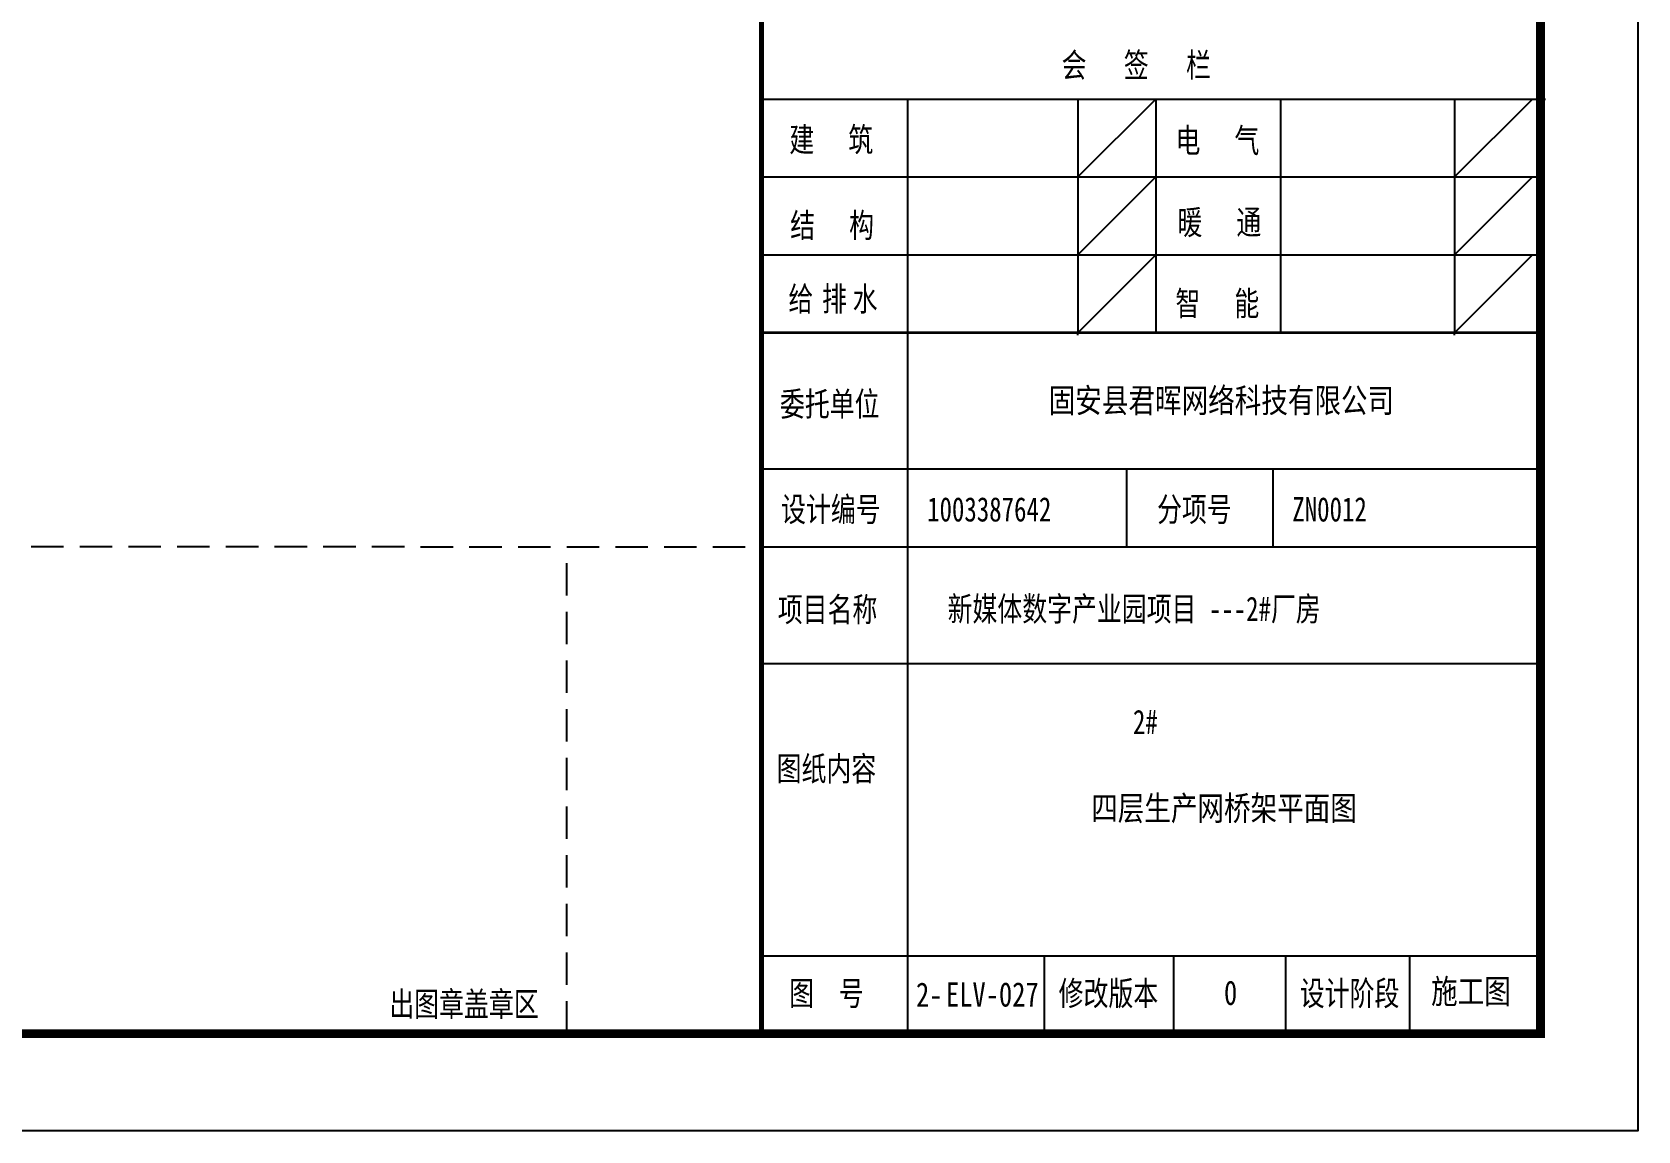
# Model space of a CAD drawing. Extents: x -18502 to 259858, y -468734 to 127958.
# Drawn here: x 82913 to 107648, y -323319 to -306387 of the extents above; entities that cross this region are included whole.
import ezdxf

# ---------------------------------------------------------------- set-up
doc = ezdxf.new("R2010")
doc.units = 0
doc.header["$LTSCALE"] = 1000
doc.linetypes.add('参照-TK_A1$0$DASHED', pattern=[0.75, 0.5, -0.25])
doc.layers.get('0').update_dxf_attribs({"linetype": 'CONTINUOUS'})
for name, color, linetype in [('0图名', 7, 'CONTINUOUS'), ('参照-TK_A1$0$TK', 161, 'CONTINUOUS'), ('参照-弱电底图$0$0图框', 161, 'CONTINUOUS')]:
    doc.layers.add(name, color=color, linetype=linetype)
doc.styles.add('Q1', font='', dxfattribs={"width": 0.8, "height": 450})
doc.styles.add('参照-TK_A1$0$Q1', font='', dxfattribs={"width": 0.8, "height": 450})
doc.styles.get('Q1').set_extended_font_data('SimSun')
doc.styles.get('参照-TK_A1$0$Q1').set_extended_font_data('SimSun')

msp = doc.modelspace()

# ---------------------------------------------------------------- linework, layer by layer
at = {"layer": '参照-TK_A1$0$TK'}
for p, q in [((107647.7, -234218.6), (107647.7, -323318.6)), ((94147.7, -307418.6), (106222.3, -307418.6)), ((96397.7, -307418.6), (96397.7, -311018.6)), ((99022.3, -307418.6), (99022.3, -311018.6)), ((99022.3, -308618.6), (100222.3, -307418.6)), ((100222.3, -307418.6), (100222.3, -311018.6)), ((102140.5, -307418.6), (102140.5, -311018.6)), ((104822.9, -308618.6), (106022.9, -307418.6)), ((104822.9, -307418.6), (104822.9, -311018.6)), ((94147.7, -308618.6), (106147.7, -308618.6)), ((99022.3, -309818.6), (100222.3, -308618.6)), ((104822.9, -309818.6), (106022.9, -308618.6)), ((94147.7, -309818.6), (106147.7, -309818.6)), ((99022.3, -311018.6), (100222.3, -309818.6)), ((104822.9, -311018.6), (106022.9, -309818.6)), ((94147.7, -311018.6), (106147.7, -311018.6)), ((96397.7, -311018.6), (96397.7, -321818.6)), ((99022.3, -311056.1), (99022.3, -311018.6)), ((104822.9, -311056.1), (104822.9, -311018.6)), ((94147.7, -313118.6), (106147.7, -313118.6)), ((99772.7, -313118.6), (99772.7, -314318.6)), ((102022.7, -313118.6), (102022.7, -314318.6)), ((94147.7, -314318.6), (106147.7, -314318.6)), ((94147.7, -316118.6), (106147.7, -316118.6)), ((94147.7, -320618.6), (106147.7, -320618.6)), ((98500.2, -320618.6), (98500.2, -321818.6)), ((100495.6, -320618.6), (100495.6, -321818.6)), ((102219.7, -320618.6), (102219.7, -321818.6)), ((104130.8, -320618.6), (104130.8, -321818.6)), ((107647.7, -323318.6), (-18502.3, -323318.6))]:
    msp.add_line(p, q, dxfattribs=at)
at = {"layer": '参照-TK_A1$0$TK', "linetype": '参照-TK_A1$0$DASHED'}
for p, q in [((77647.7, -314310.9), (94147.7, -314318.6)), ((91147.7, -321818.6), (91147.7, -314317.2))]:
    msp.add_line(p, q, dxfattribs=at)
at = {"layer": '参照-TK_A1$0$TK', "const_width": 135}
msp.add_lwpolyline([(106147.7, -235718.6), (106147.7, -321818.6), (-14752.3, -321818.6), (-14752.3, -235718.6)], close=True, dxfattribs=at)
at = {"layer": '参照-TK_A1$0$TK'}
for points, const_width in [([(94147.7, -235718.6), (94147.7, -321818.6)], 75), ([(94147.7, -311018.6), (106147.7, -311018.6)], 37.5)]:
    msp.add_lwpolyline(points, dxfattribs=dict(at, const_width=const_width))
at = {"layer": '参照-弱电底图$0$0图框'}
msp.add_lwpolyline([(-18502.3, -234218.5), (107647.7, -234218.5), (107647.7, -323318.5), (-18502.3, -323318.5)], close=True, dxfattribs=at)

# ---------------------------------------------------------------- texts
at = {"color": 0, "style": '参照-TK_A1$0$Q1', "width": 0.75}
for s, height, p in [('1003387642 ', 375, (96699.4, -313928)), ('ZN0012', 375, (102324.4, -313928)), ('新媒体数字产业园项目 ---2#厂房 ', 374.685, (97015.1, -315461.8)), ('2#', 374.68, (99869.9, -317204.5))]:
    msp.add_text(s, height=height, dxfattribs=at).set_placement(p)
at = {"ltscale": 0.5, "insert": (101232.9, -312083.6), "char_height": 375, "width": 9646.5, "attachment_point": 5, "style": '参照-TK_A1$0$Q1'}
msp.add_mtext('{\\C0;固安县君晖网络科技有限公司 }', dxfattribs=at)
at = {"insert": (96528.3, -321218.6), "char_height": 375, "width": 1971.922, "attachment_point": 4, "style": '参照-TK_A1$0$Q1'}
msp.add_mtext('{\\C0;2-}', dxfattribs=at)
at = {"color": 0, "char_height": 375, "attachment_point": 5, "style": '参照-TK_A1$0$Q1'}
for s, insert, width in [('0', (101374.3, -321193.4), 1719.795), ('施工图', (105075.3, -321189.5), 1889.07)]:
    msp.add_mtext(s, dxfattribs=dict(at, insert=insert, width=width))
at = {"layer": '0图名', "char_height": 375, "attachment_point": 5, "style": 'Q1'}
for s, insert, width in [('四层生产网桥架平面图 ', (101272.7, -318368.6), 9750), ('ELV-027', (97703.9, -321218.6), 1592.638)]:
    msp.add_mtext(s, dxfattribs=dict(at, insert=insert, width=width))
at = {"layer": '参照-TK_A1$0$TK', "style": '参照-TK_A1$0$Q1', "width": 0.75}
for s, p in [('会   签   栏', (98771.5, -307082.1)), ('建', (94576.8, -308230.6)), ('筑', (95484.5, -308230.6)), ('筑', (95484.5, -308230.6)), ('电', (100525, -308244.3)), ('气', (101432.7, -308244.3)), ('结', (94590.3, -309551.4)), ('构', (95498, -309551.4)), ('暖', (100555.2, -309505.3)), ('通', (101462.9, -309505.3)), ('给', (94562.3, -310684.8)), ('排', (95080.3, -310684.8)), ('水', (95552.1, -310684.8)), ('智', (100524.4, -310755)), ('能', (101432.1, -310755)), ('委托单位', (94432.4, -312305.2)), ('设计编号', (94449.4, -313928)), ('分项号 ', (100241.7, -313928)), ('项目名称', (94398.2, -315471.3)), ('图纸内容', (94381.2, -317924.3)), ('图  号', (94574.2, -321386.1)), ('修改版本', (98724.9, -321386.1)), ('修改版本', (98724.9, -321386.1)), ('设计阶段', (102439.7, -321386.1)), ('出图章盖章区', (88414.8, -321551.7))]:
    msp.add_text(s, height=375, dxfattribs=at).set_placement(p)
at = {"layer": '参照-TK_A1$0$TK', "insert": (103172.4, -321820.9), "char_height": 1.5, "width": 1897.5, "attachment_point": 5, "style": '参照-TK_A1$0$Q1'}
msp.add_mtext('A1(0)', dxfattribs=at)

doc.saveas('drawing.dxf')
